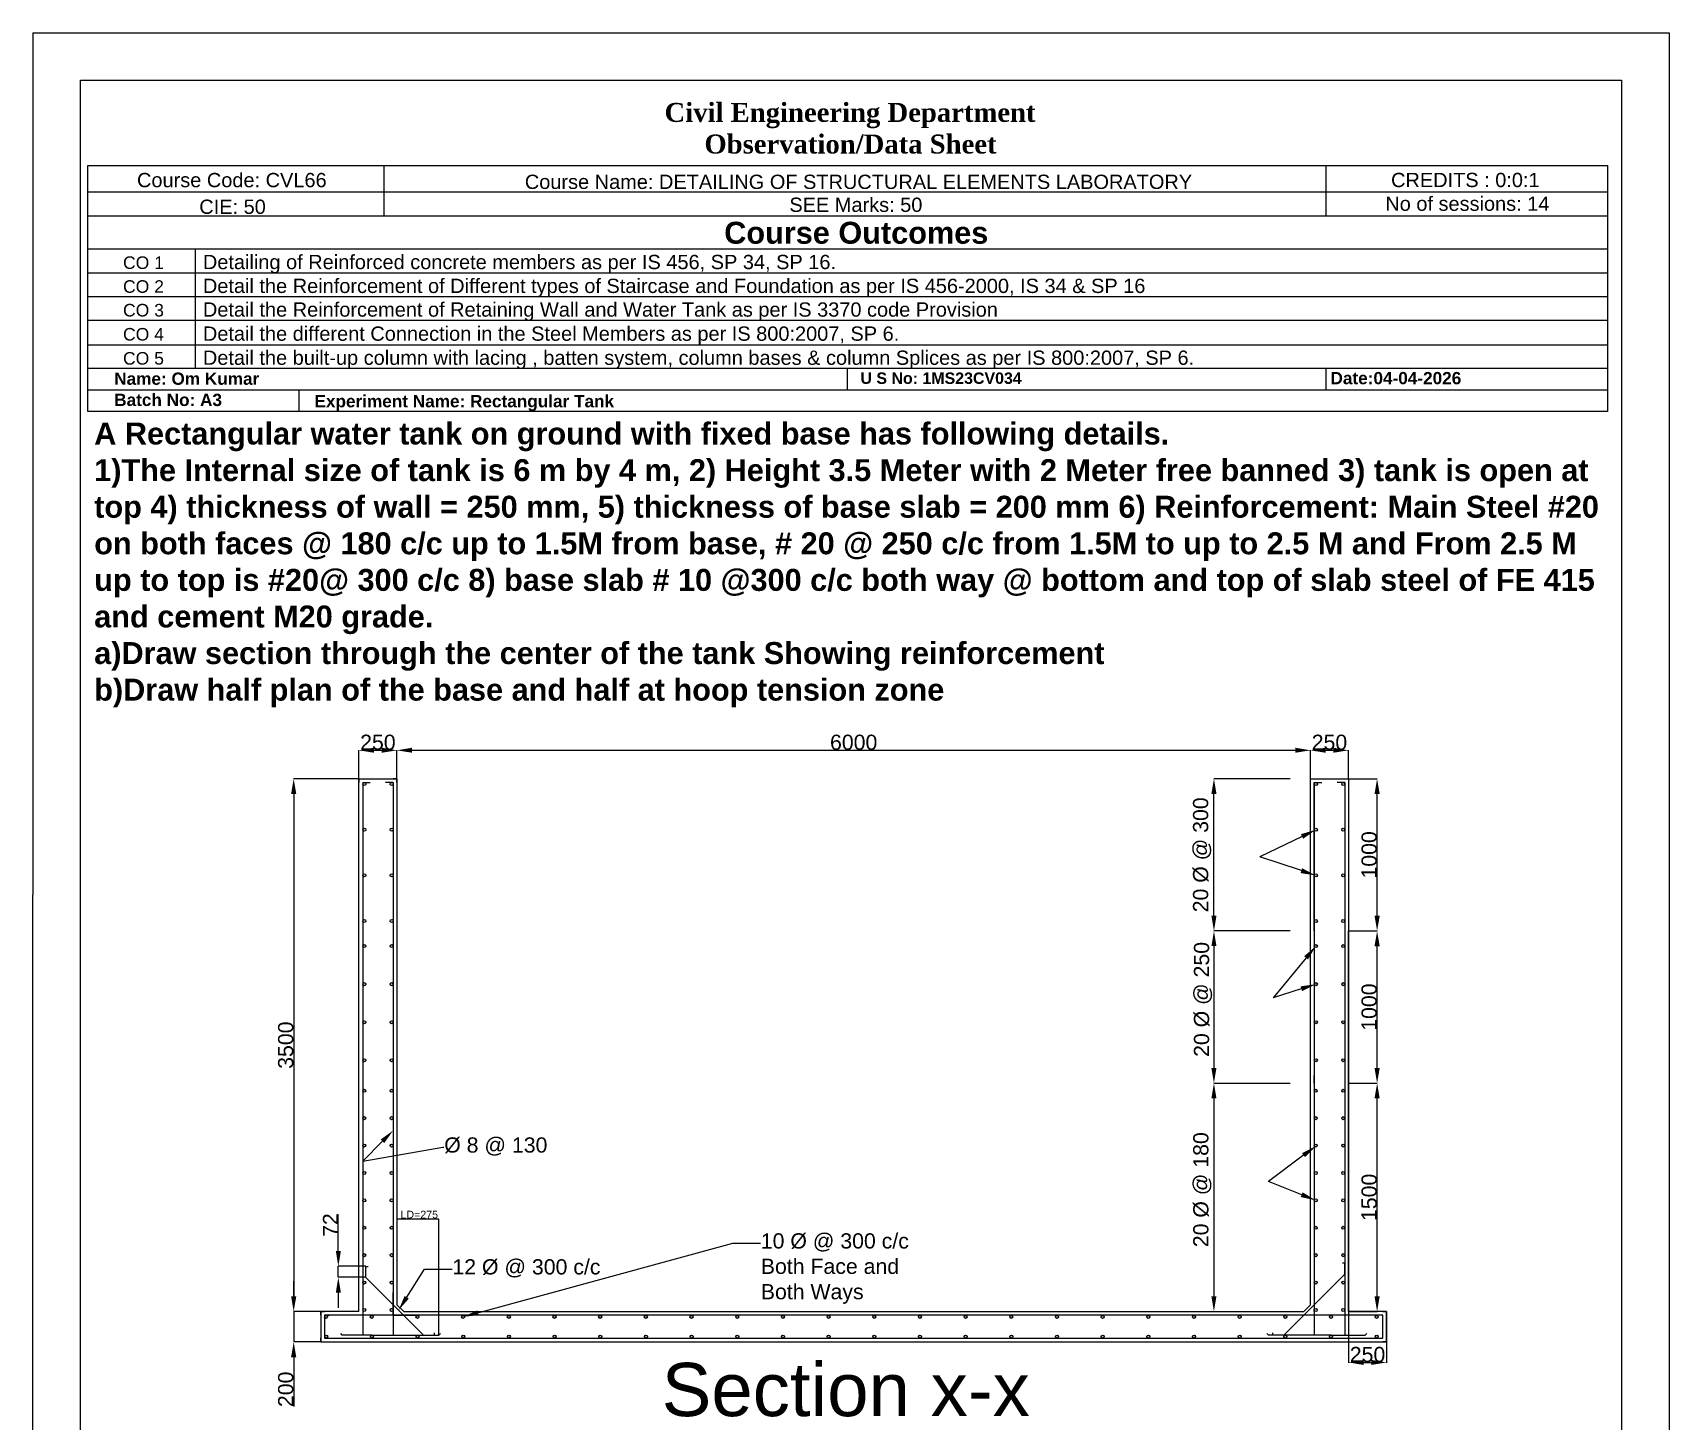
# Model space of a CAD drawing. Header units: millimetres. Extents: x 1847 to 12596, y 569 to 15764.
# Drawn here: x 1847 to 12596, y 6642 to 15764 of the extents above; entities that cross this region are included whole.
import ezdxf
from ezdxf import colors
from ezdxf.entities.mleader import LeaderData, LeaderLine
from ezdxf.math import Vec2, Vec3

# ---------------------------------------------------------------- set-up
doc = ezdxf.new("R2010")
doc.units = ezdxf.units.MM
doc.styles.get("Standard").update_dxf_attribs({"font": 'arial.ttf'})
doc.dimstyles.new('ISO-25', dxfattribs={"dimtxt": 2.5, "dimasz": 2.5, "dimexe": 1.25, "dimexo": 0.625, "dimtad": 1, "dimtxsty": 'Standard', "dimcen": 2.5, "dimadec": 0, "dimazin": 0, "dimtfac": 1, "dimtmove": 0, "dimatfit": 3, "dimfxl": 1, "dimarcsym": 0})

# ---------------------------------------------------------------- blocks, each defined once
blk = doc.blocks.new('*U11')
blk.add_circle((1750, -10), 10)
blk = doc.blocks.new('*U12')
at = {"color": 0, "linetype": 'ByBlock', "lineweight": -2, "transparency": 16777216, "rotation": 90}
for p in [(21627, 9911), (21627, 9661), (21627, 9411), (21627, 9161)]:
    blk.add_blockref('*U11', p, dxfattribs=at)
blk = doc.blocks.new('*U13')
blk.add_circle((1750, -10), 10)
blk = doc.blocks.new('*U14')
at = {"color": 0, "linetype": 'ByBlock', "lineweight": -2, "transparency": 16777216, "rotation": 90}
for p in [(21627, 9911), (21627, 9661), (21627, 9411), (21627, 9161)]:
    blk.add_blockref('*U13', p, dxfattribs=at)
blk = doc.blocks.new('*U15')
blk.add_circle((70, -10), 10)
blk = doc.blocks.new('*U16')
at = {"color": 0, "linetype": 'ByBlock', "lineweight": -2, "transparency": 16777216, "rotation": 90}
for p in [(21627, 12761), (21627, 12461), (21627, 12161), (21627, 11861)]:
    blk.add_blockref('*U15', p, dxfattribs=at)
blk = doc.blocks.new('*U17')
blk.add_circle((70, -10), 10)
blk = doc.blocks.new('*U18')
at = {"color": 0, "linetype": 'ByBlock', "lineweight": -2, "transparency": 16777216, "rotation": 90}
for p in [(21627, 12761), (21627, 12461), (21627, 12161), (21627, 11861)]:
    blk.add_blockref('*U17', p, dxfattribs=at)
blk = doc.blocks.new('*U19')
blk.add_circle((1750, -10), 10)
blk = doc.blocks.new('*U20')
at = {"color": 0, "linetype": 'ByBlock', "lineweight": -2, "transparency": 16777216, "rotation": 90}
for p in [(21627, 9911), (21627, 9661), (21627, 9411), (21627, 9161)]:
    blk.add_blockref('*U19', p, dxfattribs=at)
blk = doc.blocks.new('*U21')
blk.add_circle((70, -10), 10)
blk = doc.blocks.new('*U22')
at = {"color": 0, "linetype": 'ByBlock', "lineweight": -2, "transparency": 16777216, "rotation": 90}
for p in [(21627, 12761), (21627, 12461), (21627, 12161), (21627, 11861)]:
    blk.add_blockref('*U21', p, dxfattribs=at)
blk = doc.blocks.new('*U23')
blk.add_circle((1750, -10), 10)
blk = doc.blocks.new('*U24')
at = {"color": 0, "linetype": 'ByBlock', "lineweight": -2, "transparency": 16777216, "rotation": 90}
for p in [(21627, 9911), (21627, 9661), (21627, 9411), (21627, 9161)]:
    blk.add_blockref('*U23', p, dxfattribs=at)
blk = doc.blocks.new('*U25')
blk.add_circle((70, -10), 10)
blk = doc.blocks.new('*U26')
at = {"color": 0, "linetype": 'ByBlock', "lineweight": -2, "transparency": 16777216, "rotation": 90}
for p in [(21627, 12761), (21627, 12461), (21627, 12161), (21627, 11861)]:
    blk.add_blockref('*U25', p, dxfattribs=at)
blk = doc.blocks.new('*U27')
blk.add_circle((10, -10), 10)
blk = doc.blocks.new('*U28')
at = {"color": 0, "linetype": 'ByBlock', "lineweight": -2, "transparency": 16777216}
for p in [(3764, 7338), (4064, 7338), (4364, 7338), (4664, 7338), (4964, 7338), (5264, 7338), (5564, 7338), (5864, 7338), (6164, 7338), (6464, 7338), (6764, 7338), (7064, 7338), (7364, 7338), (7664, 7338), (7964, 7338), (8264, 7338), (8564, 7338), (8864, 7338), (9164, 7338), (9464, 7338), (9764, 7338), (10064, 7338), (10364, 7338), (10664, 7338)]:
    blk.add_blockref('*U27', p, dxfattribs=at)
blk = doc.blocks.new('*U29')
blk.add_circle((10, -10), 10)
blk = doc.blocks.new('*U30')
at = {"color": 0, "linetype": 'ByBlock', "lineweight": -2, "transparency": 16777216}
for p in [(15127, 9336), (15427, 9336), (15727, 9336), (16027, 9336), (16327, 9336), (16627, 9336), (16927, 9336), (17227, 9336), (17527, 9336), (17827, 9336), (18127, 9336), (18427, 9336), (18727, 9336), (19027, 9336), (19327, 9336), (19627, 9336), (19927, 9336), (20227, 9336), (20527, 9336), (20827, 9336), (21127, 9336), (21427, 9336), (21727, 9336), (22027, 9336)]:
    blk.add_blockref('*U29', p, dxfattribs=at)
blk = doc.blocks.new('*D31')
at = {"color": 0, "lineweight": -2, "transparency": 16777216}
for p, q in [((3989, 10864), (3989, 11051)), ((4089, 11050), (4139, 11050)), ((4239, 10864), (4239, 11051))]:
    blk.add_line(p, q, dxfattribs=at)
at = {"color": 0, "transparency": 16777216}
for points in [[(4089, 11067), (4089, 11034), (3989, 11050)], [(4139, 11067), (4139, 11034), (4239, 11050)]]:
    blk.add_solid(points, dxfattribs=at)
at = {"layer": 'Defpoints', "color": 0, "transparency": 16777216}
for p in [(4239, 11050), (3989, 10863), (4239, 10863)]:
    blk.add_point(p, dxfattribs=at)
at = {"color": 0, "transparency": 16777216, "insert": (4114, 11102), "char_height": 100, "attachment_point": 5}
blk.add_mtext('250', dxfattribs=at)
blk = doc.blocks.new('*D32')
at = {"color": 0, "lineweight": -2, "transparency": 16777216}
for p, q in [((4239, 10864), (4239, 11051)), ((4339, 11050), (10139, 11050)), ((10239, 10864), (10239, 11051))]:
    blk.add_line(p, q, dxfattribs=at)
at = {"color": 0, "transparency": 16777216}
for points in [[(4339, 11067), (4339, 11034), (4239, 11050)], [(10139, 11067), (10139, 11034), (10239, 11050)]]:
    blk.add_solid(points, dxfattribs=at)
at = {"layer": 'Defpoints', "color": 0, "transparency": 16777216}
for p in [(10239, 11050), (4239, 10863), (10239, 10863)]:
    blk.add_point(p, dxfattribs=at)
at = {"color": 0, "transparency": 16777216, "insert": (7239, 11102), "char_height": 100, "attachment_point": 5}
blk.add_mtext('6000', dxfattribs=at)
blk = doc.blocks.new('*D33')
at = {"color": 0, "lineweight": -2, "transparency": 16777216}
for p, q in [((10239, 10864), (10239, 11051)), ((10339, 11050), (10389, 11050)), ((10489, 10864), (10489, 11051))]:
    blk.add_line(p, q, dxfattribs=at)
at = {"color": 0, "transparency": 16777216}
for points in [[(10339, 11067), (10339, 11034), (10239, 11050)], [(10389, 11067), (10389, 11034), (10489, 11050)]]:
    blk.add_solid(points, dxfattribs=at)
at = {"layer": 'Defpoints', "color": 0, "transparency": 16777216}
for p in [(10489, 11050), (10239, 10863), (10489, 10863)]:
    blk.add_point(p, dxfattribs=at)
at = {"color": 0, "transparency": 16777216, "insert": (10364, 11102), "char_height": 100, "attachment_point": 5}
blk.add_mtext('250', dxfattribs=at)
blk = doc.blocks.new('*D34')
at = {"color": 0, "lineweight": -2, "transparency": 16777216}
for p, q in [((10490, 8863), (10678, 8863)), ((10677, 7463), (10677, 8763)), ((10490, 7363), (10678, 7363))]:
    blk.add_line(p, q, dxfattribs=at)
at = {"color": 0, "transparency": 16777216}
for points in [[(10660, 8763), (10694, 8763), (10677, 8863)], [(10660, 7463), (10694, 7463), (10677, 7363)]]:
    blk.add_solid(points, dxfattribs=at)
at = {"layer": 'Defpoints', "color": 0, "transparency": 16777216}
for p in [(10489, 8863), (10677, 8863), (10489, 7363)]:
    blk.add_point(p, dxfattribs=at)
at = {"color": 0, "transparency": 16777216, "insert": (10625, 8113), "char_height": 100, "attachment_point": 5, "rotation": 90}
blk.add_mtext('1500', dxfattribs=at)
blk = doc.blocks.new('*D35')
at = {"color": 0, "lineweight": -2, "transparency": 16777216}
for p, q in [((10490, 9863), (10678, 9863)), ((10677, 8963), (10677, 9763)), ((10490, 8863), (10678, 8863))]:
    blk.add_line(p, q, dxfattribs=at)
at = {"color": 0, "transparency": 16777216}
for points in [[(10660, 9763), (10694, 9763), (10677, 9863)], [(10660, 8963), (10694, 8963), (10677, 8863)]]:
    blk.add_solid(points, dxfattribs=at)
at = {"layer": 'Defpoints', "color": 0, "transparency": 16777216}
for p in [(10489, 9863), (10677, 9863), (10489, 8863)]:
    blk.add_point(p, dxfattribs=at)
at = {"color": 0, "transparency": 16777216, "insert": (10625, 9363), "char_height": 100, "attachment_point": 5, "rotation": 90}
blk.add_mtext('1000', dxfattribs=at)
blk = doc.blocks.new('*D36')
at = {"color": 0, "lineweight": -2, "transparency": 16777216}
for p, q in [((10490, 10863), (10678, 10863)), ((10677, 9963), (10677, 10763)), ((10490, 9863), (10678, 9863))]:
    blk.add_line(p, q, dxfattribs=at)
at = {"color": 0, "transparency": 16777216}
for points in [[(10660, 10763), (10694, 10763), (10677, 10863)], [(10660, 9963), (10694, 9963), (10677, 9863)]]:
    blk.add_solid(points, dxfattribs=at)
at = {"layer": 'Defpoints', "color": 0, "transparency": 16777216}
for p in [(10489, 10863), (10677, 10863), (10489, 9863)]:
    blk.add_point(p, dxfattribs=at)
at = {"color": 0, "transparency": 16777216, "insert": (10625, 10363), "char_height": 100, "attachment_point": 5, "rotation": 90}
blk.add_mtext('1000', dxfattribs=at)
blk = doc.blocks.new('*D37')
at = {"color": 0, "lineweight": -2, "transparency": 16777216}
for p, q in [((3989, 10863), (3560, 10863)), ((3561, 10763), (3561, 7463)), ((3989, 7363), (3560, 7363))]:
    blk.add_line(p, q, dxfattribs=at)
at = {"color": 0, "transparency": 16777216}
for points in [[(3544, 10763), (3578, 10763), (3561, 10863)], [(3544, 7463), (3578, 7463), (3561, 7363)]]:
    blk.add_solid(points, dxfattribs=at)
at = {"layer": 'Defpoints', "color": 0, "transparency": 16777216}
for p in [(3989, 10863), (3561, 7363), (3989, 7363)]:
    blk.add_point(p, dxfattribs=at)
at = {"color": 0, "transparency": 16777216, "insert": (3509, 9113), "char_height": 100, "attachment_point": 5, "rotation": 90}
blk.add_mtext('3500', dxfattribs=at)
blk = doc.blocks.new('*D38')
at = {"color": 0, "lineweight": -2, "transparency": 16777216}
for p, q in [((3561, 7463), (3561, 7563)), ((3739, 7363), (3560, 7363)), ((3561, 7363), (3561, 7163)), ((3739, 7163), (3560, 7163)), ((3561, 7063), (3561, 6740))]:
    blk.add_line(p, q, dxfattribs=at)
at = {"color": 0, "transparency": 16777216}
for points in [[(3544, 7463), (3578, 7463), (3561, 7363)], [(3544, 7063), (3578, 7063), (3561, 7163)]]:
    blk.add_solid(points, dxfattribs=at)
at = {"layer": 'Defpoints', "color": 0, "transparency": 16777216}
for p in [(3739, 7363), (3561, 7163), (3739, 7163)]:
    blk.add_point(p, dxfattribs=at)
at = {"color": 0, "transparency": 16777216, "insert": (3509, 6852), "char_height": 100, "attachment_point": 5, "rotation": 90}
blk.add_mtext('200', dxfattribs=at)
blk = doc.blocks.new('*D47')
at = {"color": 0, "lineweight": -2, "transparency": 16777216}
for p, q in [((3854, 7760), (3854, 8002)), ((4034, 7660), (3853, 7660)), ((3854, 7588), (3854, 7660)), ((4034, 7588), (3853, 7588)), ((3854, 7488), (3854, 7388))]:
    blk.add_line(p, q, dxfattribs=at)
at = {"color": 0, "transparency": 16777216}
for points in [[(3838, 7760), (3871, 7760), (3854, 7660)], [(3838, 7488), (3871, 7488), (3854, 7588)]]:
    blk.add_solid(points, dxfattribs=at)
at = {"layer": 'Defpoints', "color": 0, "transparency": 16777216}
for p in [(3854, 7660), (4034, 7660), (4034, 7588)]:
    blk.add_point(p, dxfattribs=at)
at = {"color": 0, "transparency": 16777216, "insert": (3803, 7931), "char_height": 100, "attachment_point": 5, "rotation": 90}
blk.add_mtext('72', dxfattribs=at)
blk = doc.blocks.new('*D48')
at = {"color": 0, "lineweight": -2, "transparency": 16777216}
for p, q in [((10489, 7363), (10489, 7027)), ((10739, 7363), (10739, 7027)), ((10589, 7029), (10639, 7029))]:
    blk.add_line(p, q, dxfattribs=at)
at = {"color": 0, "transparency": 16777216}
for points in [[(10589, 7045), (10589, 7012), (10489, 7029)], [(10639, 7045), (10639, 7012), (10739, 7029)]]:
    blk.add_solid(points, dxfattribs=at)
at = {"layer": 'Defpoints', "color": 0, "transparency": 16777216}
for p in [(10489, 7363), (10739, 7363), (10739, 7029)]:
    blk.add_point(p, dxfattribs=at)
at = {"color": 0, "transparency": 16777216, "insert": (10614, 7080), "char_height": 100, "attachment_point": 5}
blk.add_mtext('250', dxfattribs=at)

msp = doc.modelspace()

# ---------------------------------------------------------------- hatches: boundary and pattern name
at = {"true_color": 0x000000}
h = msp.add_hatch(color=18, dxfattribs=at)
h.dxf.hatch_style = 1
h.paths.add_polyline_path([(4014.3, 10827.794, 1), (4034.3, 10827.794, 1)])
h.paths.add_polyline_path([(4214.276, 10827.794, 1), (4194.276, 10827.794, 1)])
h.paths.add_polyline_path([(4034.3, 10527.794, 1), (4014.3, 10527.794, 1)])
h.paths.add_polyline_path([(4214.276, 10527.794, 1), (4194.276, 10527.794, 1)])
h.paths.add_polyline_path([(4014.3, 10227.794, 1), (4034.3, 10227.794, 1)])
h.paths.add_polyline_path([(4214.276, 10227.794, 1), (4194.276, 10227.794, 1)])
h.paths.add_polyline_path([(4214.276, 9927.794, 1), (4194.276, 9927.794, 1)])
h.paths.add_polyline_path([(4034.3, 9927.794, 1), (4014.3, 9927.794, 1)])
h.paths.add_polyline_path([(4034.3, 9763.408, 1), (4014.3, 9763.408, 1)])
h.paths.add_polyline_path([(4214.276, 9763.408, 1), (4194.276, 9763.408, 1)])
h.paths.add_polyline_path([(4034.3, 9513.408, 1), (4014.3, 9513.408, 1)])
h.paths.add_polyline_path([(4214.276, 9513.408, 1), (4194.276, 9513.408, 1)])
h.paths.add_polyline_path([(4014.3, 9263.408, 1), (4034.3, 9263.408, 1)])
h.paths.add_polyline_path([(4214.276, 9263.408, 1), (4194.276, 9263.408, 1)])
h.paths.add_polyline_path([(4014.3, 9013.408, 1), (4034.3, 9013.408, 1)])
h.paths.add_polyline_path([(4214.276, 9013.408, 1), (4194.276, 9013.408, 1)])
h.paths.add_polyline_path([(4014.3, 8813.408, 1), (4034.3, 8813.408, 1)])
h.paths.add_polyline_path([(4194.276, 8813.408, 1), (4214.276, 8813.408, 1)])
h.paths.add_polyline_path([(4014.3, 8633.408, 1), (4034.3, 8633.408, 1)])
h.paths.add_polyline_path([(4214.276, 8633.408, 1), (4194.276, 8633.408, 1)])
h.paths.add_polyline_path([(4014.3, 8453.408, 1), (4034.3, 8453.408, 1)])
h.paths.add_polyline_path([(4214.276, 8453.408, 1), (4194.276, 8453.408, 1)])
h.paths.add_polyline_path([(4034.3, 8273.408, 1), (4014.3, 8273.408, 1)])
h.paths.add_polyline_path([(4214.276, 8273.408, 1), (4194.276, 8273.408, 1)])
h.paths.add_polyline_path([(4014.3, 8093.408, 1), (4034.3, 8093.408, 1)])
h.paths.add_polyline_path([(4194.276, 8093.408, 1), (4214.276, 8093.408, 1)])
h.paths.add_polyline_path([(4014.3, 7913.408, 1), (4034.3, 7913.408, 1)])
h.paths.add_polyline_path([(4214.276, 7913.408, 1), (4194.276, 7913.408, 1)])
h.paths.add_polyline_path([(4014.3, 7733.408, 1), (4034.3, 7733.408, 1)])
h.paths.add_polyline_path([(4194.276, 7733.408, 1), (4214.276, 7733.408, 1)])
h.paths.add_polyline_path([(4014.3, 7553.408, 1), (4034.3, 7553.408, 1)])
h.paths.add_polyline_path([(4194.276, 7553.408, 1), (4214.276, 7553.408, 1)])
h.paths.add_polyline_path([(4034.3, 7373.408, 1), (4014.3, 7373.408, 1)])
h.paths.add_polyline_path([(4214.276, 7373.408, 1), (4194.276, 7373.408, 1)])
h.paths.add_polyline_path([(4084.3, 7328.408, 1), (4064.3, 7328.408, 1)])
h.paths.add_polyline_path([(3764.3, 7328.408, 1), (3784.3, 7328.408, 1)])
h.paths.add_polyline_path([(3764.3, 7198.408, 1), (3784.3, 7198.408, 1)])
h.paths.add_polyline_path([(4084.3, 7198.408, 1), (4064.3, 7198.408, 1)])
h.paths.add_polyline_path([(4384.3, 7328.408, 1), (4364.3, 7328.408, 1)])
h.paths.add_polyline_path([(4384.3, 7198.408, 1), (4364.3, 7198.408, 1)])
h.paths.add_polyline_path([(4684.3, 7328.408, 1), (4664.3, 7328.408, 1)])
h.paths.add_polyline_path([(4684.3, 7198.408, 1), (4664.3, 7198.408, 1)])
h.paths.add_polyline_path([(4964.3, 7328.408, 1), (4984.3, 7328.408, 1)])
h.paths.add_polyline_path([(4984.3, 7198.408, 1), (4964.3, 7198.408, 1)])
h.paths.add_polyline_path([(5264.3, 7328.408, 1), (5284.3, 7328.408, 1)])
h.paths.add_polyline_path([(5264.3, 7198.408, 1), (5284.3, 7198.408, 1)])
h.paths.add_polyline_path([(5584.3, 7328.408, 1), (5564.3, 7328.408, 1)])
h.paths.add_polyline_path([(5584.3, 7198.408, 1), (5564.3, 7198.408, 1)])
h.paths.add_polyline_path([(5884.3, 7328.408, 1), (5864.3, 7328.408, 1)])
h.paths.add_polyline_path([(6184.3, 7198.408, 1), (6164.3, 7198.408, 1)])
h.paths.add_polyline_path([(5884.3, 7198.408, 1), (5864.3, 7198.408, 1)])
h.paths.add_polyline_path([(6184.3, 7328.408, 1), (6164.3, 7328.408, 1)])
h.paths.add_polyline_path([(6484.3, 7328.408, 1), (6464.3, 7328.408, 1)])
h.paths.add_polyline_path([(6484.3, 7198.408, 1), (6464.3, 7198.408, 1)])
h.paths.add_polyline_path([(6784.3, 7328.408, 1), (6764.3, 7328.408, 1)])
h.paths.add_polyline_path([(6764.3, 7198.408, 1), (6784.3, 7198.408, 1)])
h.paths.add_polyline_path([(7084.3, 7328.408, 1), (7064.3, 7328.408, 1)])
h.paths.add_polyline_path([(7084.3, 7198.408, 1), (7064.3, 7198.408, 1)])
h.paths.add_polyline_path([(7384.3, 7328.408, 1), (7364.3, 7328.408, 1)])
h.paths.add_polyline_path([(7364.3, 7198.408, 1), (7384.3, 7198.408, 1)])
h.paths.add_polyline_path([(7684.3, 7328.408, 1), (7664.3, 7328.408, 1)])
h.paths.add_polyline_path([(7664.3, 7198.408, 1), (7684.3, 7198.408, 1)])
h.paths.add_polyline_path([(7984.3, 7328.408, 1), (7964.3, 7328.408, 1)])
h.paths.add_polyline_path([(7964.3, 7198.408, 1), (7984.3, 7198.408, 1)])
h.paths.add_polyline_path([(8264.3, 7328.408, 1), (8284.3, 7328.408, 1)])
h.paths.add_polyline_path([(8264.3, 7198.408, 1), (8284.3, 7198.408, 1)])
h.paths.add_polyline_path([(8584.3, 7328.408, 1), (8564.3, 7328.408, 1)])
h.paths.add_polyline_path([(8584.3, 7198.408, 1), (8564.3, 7198.408, 1)])
h.paths.add_polyline_path([(8884.3, 7328.408, 1), (8864.3, 7328.408, 1)])
h.paths.add_polyline_path([(8884.3, 7198.408, 1), (8864.3, 7198.408, 1)])
h.paths.add_polyline_path([(9184.3, 7198.408, 1), (9164.3, 7198.408, 1)])
h.paths.add_polyline_path([(9184.3, 7328.408, 1), (9164.3, 7328.408, 1)])
h.paths.add_polyline_path([(9484.3, 7328.408, 1), (9464.3, 7328.408, 1)])
h.paths.add_polyline_path([(9464.3, 7198.408, 1), (9484.3, 7198.408, 1)])
h.paths.add_polyline_path([(9784.3, 7328.408, 1), (9764.3, 7328.408, 1)])
h.paths.add_polyline_path([(9784.3, 7198.408, 1), (9764.3, 7198.408, 1)])
h.paths.add_polyline_path([(10064.3, 7328.408, 1), (10084.3, 7328.408, 1)])
h.paths.add_polyline_path([(10064.3, 7198.408, 1), (10084.3, 7198.408, 1)])
h.paths.add_polyline_path([(10384.3, 7328.408, 1), (10364.3, 7328.408, 1)])
h.paths.add_polyline_path([(10364.3, 7198.408, 1), (10384.3, 7198.408, 1)])
h.paths.add_polyline_path([(10684.3, 7328.408, 1), (10664.3, 7328.408, 1)])
h.paths.add_polyline_path([(10664.3, 7198.408, 1), (10684.3, 7198.408, 1)])
h.paths.add_polyline_path([(10284.3, 7373.408, 1), (10264.3, 7373.408, 1)])
h.paths.add_polyline_path([(10464.3, 7373.408, 1), (10444.3, 7373.408, 1)])
h.paths.add_polyline_path([(10264.3, 7553.408, 1), (10284.3, 7553.408, 1)])
h.paths.add_polyline_path([(10444.3, 7553.408, 1), (10464.3, 7553.408, 1)])
h.paths.add_polyline_path([(10444.3, 7733.408, 1), (10464.3, 7733.408, 1)])
h.paths.add_polyline_path([(10284.3, 7733.408, 1), (10264.3, 7733.408, 1)])
h.paths.add_polyline_path([(10264.3, 7913.408, 1), (10284.3, 7913.408, 1)])
h.paths.add_polyline_path([(10464.3, 7913.408, 1), (10444.3, 7913.408, 1)])
h.paths.add_polyline_path([(10444.3, 8093.408, 1), (10464.3, 8093.408, 1)])
h.paths.add_polyline_path([(10264.3, 8093.408, 1), (10284.3, 8093.408, 1)])
h.paths.add_polyline_path([(10264.3, 8273.408, 1), (10284.3, 8273.408, 1)])
h.paths.add_polyline_path([(10444.3, 8273.408, 1), (10464.3, 8273.408, 1)])
h.paths.add_polyline_path([(10284.3, 8453.408, 1), (10264.3, 8453.408, 1)])
h.paths.add_polyline_path([(10464.3, 8453.408, 1), (10444.3, 8453.408, 1)])
h.paths.add_polyline_path([(10284.3, 8633.408, 1), (10264.3, 8633.408, 1)])
h.paths.add_polyline_path([(10464.3, 8633.408, 1), (10444.3, 8633.408, 1)])
h.paths.add_polyline_path([(10264.3, 8813.408, 1), (10284.3, 8813.408, 1)])
h.paths.add_polyline_path([(10464.3, 8813.408, 1), (10444.3, 8813.408, 1)])
h.paths.add_polyline_path([(10264.3, 9013.408, 1), (10284.3, 9013.408, 1)])
h.paths.add_polyline_path([(10464.3, 9013.408, 1), (10444.3, 9013.408, 1)])
h.paths.add_polyline_path([(10264.3, 9263.408, 1), (10284.3, 9263.408, 1)])
h.paths.add_polyline_path([(10464.3, 9263.408, 1), (10444.3, 9263.408, 1)])
h.paths.add_polyline_path([(10264.3, 9513.408, 1), (10284.3, 9513.408, 1)])
h.paths.add_polyline_path([(10464.3, 9513.408, 1), (10444.3, 9513.408, 1)])
h.paths.add_polyline_path([(10284.3, 9763.408, 1), (10264.3, 9763.408, 1)])
h.paths.add_polyline_path([(10464.3, 9763.408, 1), (10444.3, 9763.408, 1)])
h.paths.add_polyline_path([(10264.3, 9927.794, 1), (10284.3, 9927.794, 1)])
h.paths.add_polyline_path([(10444.302, 9927.794, 1), (10464.302, 9927.794, 1)])
h.paths.add_polyline_path([(10284.3, 10227.794, 1), (10264.3, 10227.794, 1)])
h.paths.add_polyline_path([(10464.3, 10227.572), (10464.3, 10228.016, 0.988950615), (10444.302, 10227.794, 0.988950615)])
h.paths.add_polyline_path([(10264.3, 10527.794, 1), (10284.3, 10527.794, 1)])
h.paths.add_polyline_path([(10464.3, 10527.572), (10464.3, 10528.016, 0.988950615), (10444.302, 10527.794, 0.988950615)])
h.paths.add_polyline_path([(10264.3, 10827.794, 1), (10284.3, 10827.794, 1)])
h.paths.add_polyline_path([(10464.302, 10827.794, 1), (10444.302, 10827.794, 1)])

# ---------------------------------------------------------------- linework, layer by layer
for p, q in [((1847.055, 15764.23), (12595.867, 15764.23)), ((1847.055, 15764.23), (1847.055, 10100.355)), ((12595.867, 15764.23), (12595.867, 568.901)), ((4152.226, 14891.743), (4152.226, 14558.845)), ((10339.976, 14891.743), (10339.976, 14558.845)), ((2207.94, 14718.924), (12190.279, 14718.924)), ((12190.279, 14558.845), (2207.94, 14558.845)), ((2207.94, 14343.945), (12190.279, 14343.945)), ((2913.59, 14343.945), (2913.59, 14184.701)), ((12190.279, 14184.701), (2207.94, 14184.701)), ((2913.59, 14184.701), (2913.59, 14030.49)), ((2207.94, 14030.49), (12190.279, 14030.49)), ((2913.59, 14030.49), (2913.59, 13873.8)), ((12190.279, 13873.8), (2207.94, 13873.8)), ((2913.59, 13873.8), (2913.59, 13713.975)), ((2207.94, 13713.975), (12190.279, 13713.975)), ((2913.59, 13713.975), (2913.59, 13557.481)), ((12190.279, 13557.481), (2207.94, 13557.481)), ((7198.32, 13417.756), (7198.32, 13557.481)), ((10342.583, 13417.756), (10342.583, 13557.481)), ((2207.94, 13417.756), (12190.279, 13417.756)), ((3597.93, 13275.358), (3597.93, 13417.756)), ((3989.3, 7363.408), (3989.3, 10863.408)), ((3989.3, 10863.408), (4239.3, 10863.408)), ((3989.3, 10863.408), (3989.3, 10838.408)), ((4239.3, 10863.408), (4214.3, 10863.408)), ((4239.3, 10863.408), (4239.3, 7407.757)), ((4239.3, 10838.408), (4239.3, 10863.408)), ((10105.254, 10863.408), (9605.254, 10863.408)), ((9605.879, 10863.408), (9606.504, 10863.408)), ((10239.3, 7407.748), (10239.3, 10863.408)), ((10239.3, 10863.408), (10489.3, 10863.408)), ((10239.3, 10838.408), (10239.3, 10863.408)), ((10239.3, 10863.408), (10264.3, 10863.408)), ((10489.3, 10863.408), (10489.3, 7363.408)), ((10489.3, 10863.408), (10489.3, 10838.408)), ((4014.3, 10838.408), (4014.3, 7208.408)), ((4014.3, 10838.408), (4064.3, 10838.408)), ((4214.3, 10838.408), (4164.3, 10838.408)), ((4214.3, 10838.408), (4214.3, 7208.408)), ((9605.254, 9963.408), (9605.254, 10763.408)), ((10264.3, 10838.408), (10264.3, 7208.408)), ((10264.3, 9863.408), (10264.3, 10838.408)), ((10264.3, 10838.408), (10314.3, 10838.408)), ((10464.3, 10838.408), (10414.3, 10838.408)), ((10464.3, 10838.408), (10464.3, 7208.408)), ((1847.055, 568.901), (1847.055, 10100.355)), ((10105.254, 9863.408), (9605.254, 9863.408)), ((9605.879, 9863.408), (9606.504, 9863.408)), ((9605.879, 9863.408), (9606.504, 9863.408)), ((10239.3, 8863.408), (10239.3, 9863.408)), ((10489.3, 8863.408), (10489.3, 9863.408)), ((9605.254, 9763.408), (9605.254, 8963.408)), ((9605.254, 8863.408), (10105.254, 8863.408)), ((9605.879, 8863.408), (9606.504, 8863.408)), ((9605.879, 8863.408), (9606.504, 8863.408)), ((10264.3, 8863.408), (10264.3, 8913.408)), ((10489.3, 7363.408), (10489.3, 8863.408)), ((9605.254, 8763.408), (9605.254, 7463.408)), ((4514.3, 7969.344), (4239.3, 7969.344)), ((4514.3, 7208.408), (4514.3, 7969.344)), ((4034.407, 7587.649), (4034.407, 7659.649)), ((4034.407, 7659.649), (4049.407, 7659.649)), ((10464.347, 7679.795), (10449.347, 7679.795)), ((10464.347, 7607.795), (10464.347, 7679.795)), ((4413.648, 7208.408), (4034.407, 7587.649)), ((10064.96, 7208.408), (10464.347, 7607.795)), ((4214.3, 7338.408), (4214.3, 7488.408)), ((4214.3, 7407.757), (4214.3, 7432.757)), ((10264.3, 7432.748), (10264.653, 7433.102)), ((10264.653, 7408.102), (10264.653, 7433.102)), ((3989.3, 7363.408), (3739.3, 7363.408)), ((3739.3, 7363.408), (3739.3, 7163.408)), ((3739.3, 7338.408), (3739.3, 7363.408)), ((3739.3, 7363.408), (3764.3, 7363.408)), ((10714.3, 7338.408), (3764.3, 7338.408)), ((3764.3, 7338.408), (3764.3, 7188.408)), ((3764.3, 7338.408), (3795.219, 7338.408)), ((3764.3, 7338.408), (3774.3, 7338.408)), ((4214.3, 7338.408), (4364.3, 7338.408)), ((4283.648, 7363.408), (4239.3, 7407.757)), ((4283.648, 7363.408), (10194.96, 7363.408)), ((4283.648, 7338.408), (4308.648, 7338.408)), ((9605.879, 7363.408), (9606.504, 7363.408)), ((10194.96, 7338.408), (10169.96, 7338.408)), ((10194.96, 7363.408), (10239.3, 7407.748)), ((10264.3, 7363.408), (10264.3, 7373.408)), ((10464.3, 7363.408), (10464.3, 7373.408)), ((10739.3, 7363.408), (10489.3, 7363.408)), ((10714.3, 7363.408), (10739.3, 7363.408)), ((10714.3, 7188.408), (10714.3, 7338.408)), ((10739.3, 7163.408), (10739.3, 7363.408)), ((10739.3, 7363.408), (10739.3, 7338.408)), ((3880.479, 7208.408), (3869.873, 7219.015)), ((4074.3, 7208.408), (3880.479, 7208.408)), ((4074.3, 7208.408), (4514.3, 7208.408)), ((4413.648, 7208.408), (4485.648, 7208.408)), ((4485.648, 7208.408), (4485.648, 7223.408)), ((4514.3, 7208.408), (4524.906, 7219.015)), ((9964.3, 7208.408), (9953.703, 7219.025)), ((10374.3, 7208.408), (9964.3, 7208.408)), ((9992.96, 7208.408), (9992.96, 7223.408)), ((10064.96, 7208.408), (9992.96, 7208.408)), ((10264.3, 7208.408), (10064.96, 7208.408)), ((10374.3, 7208.408), (10598.1, 7208.408)), ((10489.3, 7208.408), (10598.1, 7208.408)), ((10598.1, 7208.408), (10608.706, 7219.015)), ((3739.3, 7163.408), (3739.3, 7188.408)), ((3739.3, 7163.408), (10739.3, 7163.408)), ((3764.3, 7188.408), (10714.3, 7188.408)), ((10739.3, 7163.408), (10714.3, 7163.408)), ((10739.3, 7188.408), (10739.3, 7163.408))]:
    msp.add_line(p, q)
for points in [[(2161.762, 15453.506), (12283.059, 15453.506), (12283.059, 881.786), (2161.762, 881.786)], [(2207.94, 14891.743), (12190.279, 14891.743), (12190.279, 13275.358), (2207.94, 13275.358)]]:
    msp.add_lwpolyline(points, close=True)
at = {"linetype": 'ByBlock', "lineweight": -2}
for points in [[(10184.334, 10484.134), (9907.691, 10349.878)], [(10179.422, 10259.389), (9907.691, 10349.878)], [(10210.476, 9686.424), (9993.657, 9424.898)], [(10178.93, 9483.33), (9993.657, 9424.898)], [(10193.948, 8390.035), (9963.741, 8218.299)], [(10181.521, 8130.719), (9963.741, 8218.299)]]:
    msp.add_lwpolyline(points, dxfattribs=at)
for centre in [(4024.3, 8813.408), (4204.276, 8813.408), (10274.3, 8813.408), (10454.3, 8813.408), (4024.3, 8633.408), (4204.276, 8633.408), (10274.3, 8633.408), (10454.3, 8633.408), (4024.3, 8453.408), (4204.276, 8453.408), (10274.3, 8453.408), (10454.3, 8453.408), (4024.3, 8273.408), (4204.276, 8273.408), (10274.3, 8273.408), (10454.3, 8273.408), (4024.3, 8093.408), (4204.276, 8093.408), (10274.3, 8093.408), (10454.3, 8093.408), (4024.3, 7913.408), (4204.276, 7913.408), (10274.3, 7913.408), (10454.3, 7913.408), (4024.3, 7733.408), (4204.276, 7733.408), (10274.3, 7733.408), (10454.3, 7733.408), (4024.3, 7553.408), (4204.276, 7553.408), (10274.3, 7553.408), (10454.3, 7553.408), (4024.3, 7373.408), (4204.276, 7373.408), (10274.3, 7373.408), (10454.3, 7373.408)]:
    msp.add_circle(centre, 10)
for points in [[(9588.587, 10763.408), (9621.92, 10763.408), (9605.254, 10863.408)], [(10177.057, 10499.128), (10274.3, 10527.794), (10191.611, 10469.14)], [(10184.688, 10275.202), (10274.3, 10227.794), (10174.156, 10243.576)], [(9588.587, 9963.408), (9621.92, 9963.408), (9605.254, 9863.408)], [(9588.587, 9763.408), (9621.92, 9763.408), (9605.254, 9863.408)], [(10197.645, 9697.062), (10274.3, 9763.408), (10223.306, 9675.787)], [(10173.917, 9499.225), (10274.3, 9513.408), (10183.943, 9467.435)], [(9588.587, 8963.408), (9621.92, 8963.408), (9605.254, 8863.408)], [(9588.587, 8763.408), (9621.92, 8763.408), (9605.254, 8863.408)], [(10183.983, 8403.394), (10274.102, 8449.83), (10203.914, 8376.677)], [(10187.739, 8146.182), (10274.3, 8093.408), (10175.302, 8115.256)], [(9588.587, 7463.408), (9621.92, 7463.408), (9605.254, 7363.408)]]:
    msp.add_solid(points)

# ---------------------------------------------------------------- block references
for name, p in [('*U22', (-17612.411, -2002.479)), ('*U26', (-17432.434, -2002.479)), ('*U16', (-11362.411, -2002.479)), ('*U18', (-11182.408, -2002.479)), ('*U20', (-17612.411, -1897.181)), ('*U24', (-17432.434, -1897.181)), ('*U12', (-11362.411, -1897.181)), ('*U14', (-11182.411, -1897.181)), ('*U28', (0, 0)), ('*U30', (-11362.411, -2127.181))]:
    msp.add_blockref(name, p)

# ---------------------------------------------------------------- texts
msp.add_text('Section x-x', height=350).set_placement((5978.059, 6675.751))
at = {"attachment_point": 1}
for s, width, gutter_width, heights, insert, char_height in [('\\pxqc;{\\fBookman Old Style|b0|i0|c0|p18;\\H1.16667x;         \\fBookman Old Style|b1|i0|c0|p18;\\H1.14285x;       Civil Engineering Department\\P               Observation/Data Sheet}', 4746.94646, 467.361, [0], (4491.679, 15302.957), 93.472234), ('Course Code: CVL66', 4391.28927, 468.967, [0], (2532.116, 14843.116), 93.79338), ('CREDITS : 0:0:1', 4391.28927, 468.967, [0], (10768.624, 14843.714), 93.79338), ('Course Name: DETAILING OF STRUCTURAL ELEMENTS LABORATORY', 4391.28927, 468.967, [0], (5079.305, 14831.616), 93.79338), ('CIE: 50', 4391.28927, 468.967, [0], (2940.946, 14667.833), 93.7934), ('SEE Marks: 50', 4391.28927, 468.967, [0], (6816.666, 14680.91), 93.79338), ('No of sessions: 14', 4391.28927, 468.967, [0], (10730.705, 14687.997), 93.79338), ('{\\fArial|b1|i0|c0|p34;Course Outcomes}', 4391.28927, 468.967, [0], (6388.754, 14522.218), 144.17821), ('CO 1', 3858.67785, 412.087, [0], (2440.06, 14294.848), 82.4174), ('Detailing of Reinforced concrete members as per IS 456, SP 34, SP 16.', 4391.28927, 468.967, [0], (2964.828, 14304.833), 93.79338), ('CO 2', 3858.67785, 412.087, [0], (2440.06, 14138.121), 82.4174), ('Detail the Reinforcement of Different types of Staircase and Foundation as per IS 456-2000, IS 34 & SP 16', 7588.04798, 468.967, [0], (2964.828, 14148.105), 93.793384), ('CO 3', 3858.67785, 412.087, [0], (2440.06, 13982.67), 82.4174), ('Detail the Reinforcement of Retaining Wall and Water Tank as per IS 3370 code Provision', 6613.51648, 468.967, [0], (2964.828, 13992.655), 93.79338), ('CO 4', 3858.67785, 412.087, [0], (2440.06, 13824.413), 82.4174), ('Detail the different Connection in the Steel Members as per IS 800:2007, SP 6.', 5779.25843, 468.967, [0], (2964.828, 13834.397), 93.79338), ('CO 5', 3858.67785, 412.087, [0], (2440.06, 13666.254), 82.4174), ('Detail the built-up column with lacing , batten system, column bases & column Splices as per IS 800:2007, SP 6.', 7787.38398, 468.967, [0], (2964.828, 13676.238), 93.793384), ('{\\fArial|b1|i0|c0|p34;Name: Om Kumar }', 4391.28927, 468.967, [0], (2382.093, 13531.944), 80.7398), ('{\\fArial|b1|i0|c0|p34;U S No: 1MS23CV034}', 4391.28927, 468.967, [0], (7283.464, 13532.248), 74.97267), ('{\\fArial|b1|i0|c0|p34;Date:04-04-2026 }', 4391.28927, 468.967, [0], (10370.833, 13535.472), 80.7398), ('{\\fArial|b1|i0|c0|p34;Batch No: A3}', 4391.28927, 468.967, [0], (2382.093, 13392.669), 80.7398), ('{\\fArial|b1|i0|c0|p34;Experiment Name: Rectangular Tank}', 4391.28927, 468.967, [0], (3697.567, 13383.964), 80.7398), ('{\\fArial|b1|i0|c0|p34;A Rectangular water tank on ground with fixed base has following details.\\P1)The Internal size of tank is 6 m by 4 m, 2) Height 3.5 Meter with 2 Meter free banned 3) tank is open at top 4) thickness of wall = 250 mm, 5) thickness of base slab = 200 mm 6) Reinforcement: Main Steel #20 on both faces @ 180 c/c up to 1.5M from base, # 20 @ 250 c/c from 1.5M to up to 2.5 M and From 2.5 M up to top is #20@ 300 c/c 8) base slab # 10 @300 c/c both way @ bottom and top of slab steel of FE 415 and cement M20 grade.\\Pa)Draw section through the center of the tank Showing reinforcement\\Pb)Draw half plan of the base and half at hoop tension zone}', 9961.62516, 468.967, [1940.737], (2250.884, 13203.003), 144.178212), ('LD=275', 233.17317, 12.5, [0], (4262.448, 8025.224), 50)]:
    msp.add_mtext_dynamic_manual_height_columns(s, width=width, gutter_width=gutter_width, heights=heights, dxfattribs=dict(at, insert=insert, char_height=char_height))
at = {"char_height": 100, "attachment_point": 5, "rotation": 90}
for s, insert in [('20 %%C @ 300', (9527.661, 10363.408)), ('\\pxi-3,l4,t4;20 %%C @ 250', (9533.689, 9363.408)), ('\\pxi-3,l4,t4;20 %%C @ 180', (9529.091, 8113.408))]:
    msp.add_mtext(s, dxfattribs=dict(at, insert=insert))

# ---------------------------------------------------------------- dimensions: what is measured, and where the dimension line sits
for base, p1, p2, picture, middle in [((4239.3, 11050.236), (3989.3, 10863.408), (4239.3, 10863.408), '*D31', (4114.3, 11101.918)), ((10239.3, 11050.236), (4239.3, 10863.408), (10239.3, 10863.408), '*D32', (7239.3, 11101.918)), ((10489.3, 11050.236), (10239.3, 10863.408), (10489.3, 10863.408), '*D33', (10364.3, 11101.918))]:
    dim = msp.add_linear_dim(base=base, p1=p1, p2=p2, dimstyle='ISO-25', override={"dimtxt": 100, "dimasz": 100})
    dim.commit()
    dim.dimension.update_dxf_attribs({"geometry": picture, "text_midpoint": middle})
for base, p1, p2, picture, middle in [((3561.156, 7363.408), (3989.3, 10863.408), (3989.3, 7363.408), '*D37', (3509.439, 9113.408)), ((10676.975, 10863.408), (10489.3, 9863.408), (10489.3, 10863.408), '*D36', (10625.292, 10363.408)), ((10676.975, 9863.408), (10489.3, 8863.408), (10489.3, 9863.408), '*D35', (10625.292, 9363.408)), ((10676.975, 8863.408), (10489.3, 7363.408), (10489.3, 8863.408), '*D34', (10625.292, 8113.408)), ((3854.215, 7659.649), (4034.407, 7587.649), (4034.407, 7659.649), '*D47', (3803.386, 7930.977)), ((3561.156, 7163.408), (3739.3, 7363.408), (3739.3, 7163.408), '*D38', (3509.473, 6851.63))]:
    dim = msp.add_linear_dim(base=base, p1=p1, p2=p2, angle=90, dimstyle='ISO-25', override={"dimtxt": 100, "dimasz": 100})
    dim.commit()
    dim.dimension.update_dxf_attribs({"geometry": picture, "text_midpoint": middle})
dim = msp.add_linear_dim(base=(10739.3, 7028.584), p1=(10489.3, 7363.408), p2=(10739.3, 7363.408), dimstyle='ISO-25', override={"dimtxt": 100, "dimasz": 100})
dim.commit()
dim.dimension.update_dxf_attribs({"geometry": '*D48', "text_midpoint": (10614.3, 7028.584), "dimtype": 160})

# ---------------------------------------------------------------- leaders
ml = msp.add_multileader_mtext('Standard')
ml.set_content('%%C 8 @ 130', color=256)
ml.set_leader_properties()
ml.build(insert=Vec2(0, 0))
ml.multileader.update_dxf_attribs({"arrow_head_size": 100})
ctx = ml.context
ctx.base_point, ctx.char_height, ctx.arrow_head_size, ctx.plane_origin = Vec3(4547.842, 8442.482), 100, 100, Vec3(4539.842, 8442.482)
notes = []
notes.append((ctx, [(0, (1, 1, 0), (4539.842, 8442.482), (1, 0), 8, [(1, [(4214.936, 8552.637), (4014.58, 8351.752)], 0, [])])]))
ctx.mtext.insert, ctx.mtext.flow_direction = Vec3(4549.842, 8507.182), 5
ml = msp.add_multileader_mtext('Standard')
ml.set_content('10 %%C @ 300 c/c\\PBoth Face and\\PBoth Ways', color=256)
ml.set_leader_properties()
ml.build(insert=Vec2(0, 0))
ml.multileader.update_dxf_attribs({"arrow_head_size": 100})
ctx = ml.context
ctx.base_point, ctx.char_height, ctx.arrow_head_size, ctx.plane_origin = Vec3(6627.038, 7812.28), 100, 100, Vec3(4674.3, 7328.408)
notes.append((ctx, [(1, (1, 1, 0), (6445.513, 7812.28), (1, 0), 181.525, [(0, [(4674.3, 7328.408)], 0, [])])]))
ctx.mtext.insert, ctx.mtext.flow_direction = Vec3(6629.038, 7876.98), 5
ml = msp.add_multileader_mtext('Standard')
ml.set_content('12 %%C @ 300 c/c', color=256)
ml.set_leader_properties()
ml.build(insert=Vec2(0, 0))
ml.multileader.update_dxf_attribs({"dogleg_length": 181.525, "arrow_head_size": 100})
ctx = ml.context
ctx.base_point, ctx.char_height, ctx.arrow_head_size, ctx.plane_origin = Vec3(4601.532, 7641.89), 100, 100, Vec3(4250.124, 7371.932)
notes.append((ctx, [(0, (1, 1, 0), (4420.007, 7641.89), (1, 0), 181.525, [(0, [(4250.124, 7371.932)], 0, [])])]))
ctx.mtext.insert, ctx.mtext.flow_direction = Vec3(4603.532, 7706.59), 5
for ctx, leaders in notes:
    for number, flags, end, landing, length, lines in leaders:
        leader = LeaderData()
        leader.index, (leader.has_last_leader_line, leader.has_dogleg_vector, leader.attachment_direction) = number, flags
        leader.last_leader_point, leader.dogleg_vector, leader.dogleg_length = Vec3(end), Vec3(landing), length
        for number, points, colour, breaks in lines:
            line = LeaderLine()
            line.index, line.vertices, line.color, line.breaks = number, Vec3.list(points), colors.encode_raw_color(colour), breaks
            leader.lines.append(line)
        ctx.leaders.append(leader)

doc.saveas('drawing.dxf')
